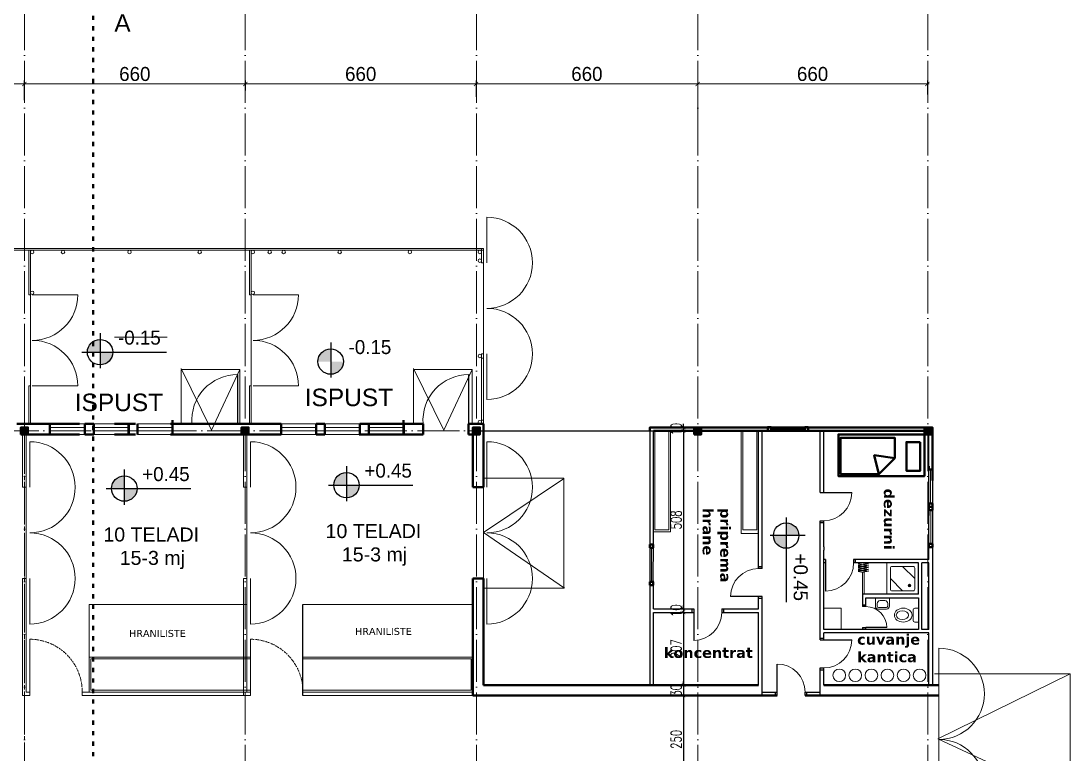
# Model space of a CAD drawing. Header units: millimetres. Extents: x 73 to 57768, y -40361 to 10065.
# Drawn here: x 20917 to 23911, y 4636 to 6727 of the extents above; entities that cross this region are included whole.
import ezdxf

# ---------------------------------------------------------------- set-up
doc = ezdxf.new("R2010")
doc.units = ezdxf.units.MM
for name, pattern in [('ACAD_ISO02W100', [15, 12, -3]), ('ACAD_ISO03W100', [30, 12, -18]), ('ACAD_ISO04W100', [30, 24, -3, 0, -3]), ('ACAD_ISO10W100', [18, 12, -3, 0, -3])]:
    doc.linetypes.add(name, pattern=pattern)
for name, color, linetype, lineweight in [('debela', 20, 'Continuous', 25), ('hatch', 4, 'Continuous', 0), ('isprek.', 6, 'ACAD_ISO02W100', 18), ('kote', 124, 'Continuous', 5), ('kote i srafura', 9, 'Continuous', 5), ('oprema', 50, 'Continuous', 5), ('Osovine', 252, 'ACAD_ISO04W100', 9), ('presjek A-A B- B', 40, 'Continuous', 40), ('raster', 7, 'ACAD_ISO10W100', 5), ('sanitarije', 60, 'Continuous', 5), ('tanka', 140, 'Continuous', 9)]:
    doc.layers.add(name, color=color, linetype=linetype, lineweight=lineweight)
doc.layers.add('pogled', color=7, linetype='Continuous', lineweight=5, true_color=0x8db1c3)
doc.layers.add('presjek', color=7, linetype='Continuous', lineweight=40, true_color=0xe37da2)
doc.layers.add('sjeccica', color=20, linetype='Continuous')
doc.layers.add('TEXT', color=7, linetype='Continuous')
doc.styles.add('1-100', font='simplex.shx', dxfattribs={"width": 0.7, "height": 30})
doc.dimstyles.new('1-100', dxfattribs={"dimtxt": 30, "dimasz": 10, "dimexe": 10, "dimexo": 0, "dimgap": 6, "dimtad": 1, "dimdec": 0, "dimtxsty": '1-100', "dimblk": 'ARCHTICK', "dimcen": 10, "dimdle": 10, "dimadec": 8, "dimazin": 0, "dimtfac": 1, "dimtdec": 0, "dimtix": 1, "dimtmove": 2, "dimatfit": 3, "dimfxl": 1, "dimtolj": 1, "dimtzin": 0, "dimarcsym": 0})

# ---------------------------------------------------------------- blocks, each defined once
blk = doc.blocks.new('_ArchTick')
at = {"layer": 'kote', "color": 0, "const_width": 0.15}
blk.add_lwpolyline([(-0.5, -0.5), (0.5, 0.5)], dxfattribs=at)
blk = doc.blocks.new('*D184')
at = {"layer": 'Defpoints', "color": 0}
for p in [(22808.1, 5558), (22838.9, 5568), (22838.9, 5558)]:
    blk.add_point(p, dxfattribs=at)
at = {"layer": 'kote i srafura', "color": 0, "lineweight": -2}
for p, q in [((22808.1, 5568), (22808.1, 5578)), ((22838.9, 5568), (22798.1, 5568)), ((22838.9, 5558), (22798.1, 5558)), ((22808.1, 5568), (22808.1, 5558)), ((22808.1, 5558), (22808.1, 5548))]:
    blk.add_line(p, q, dxfattribs=at)
at = {"layer": 'kote i srafura', "color": 0, "lineweight": -2, "xscale": 10, "yscale": 10, "zscale": 10}
for p, rotation in [((22808.1, 5568), 270), ((22808.1, 5558), 90)]:
    blk.add_blockref('_ArchTick', p, dxfattribs=dict(at, rotation=rotation))
at = {"layer": 'kote i srafura', "color": 0, "insert": (22787.1, 5563), "char_height": 30, "attachment_point": 5, "rotation": 90, "style": '1-100'}
blk.add_mtext('\\A1;10', dxfattribs=at)
blk = doc.blocks.new('*D185')
at = {"layer": 'Defpoints', "color": 0}
for p in [(22838.9, 5558), (22808.1, 5050.2), (22808.1, 5050.2)]:
    blk.add_point(p, dxfattribs=at)
at = {"layer": 'kote i srafura', "color": 0, "lineweight": -2}
for p, q in [((22838.9, 5558), (22798.1, 5558)), ((22808.1, 5568), (22808.1, 5040.2)), ((22808.1, 5050.2), (22798.1, 5050.2))]:
    blk.add_line(p, q, dxfattribs=at)
at = {"layer": 'kote i srafura', "color": 0, "lineweight": -2, "xscale": 10, "yscale": 10, "zscale": 10}
for p, rotation in [((22808.1, 5558), 90), ((22808.1, 5050.2), 270)]:
    blk.add_blockref('_ArchTick', p, dxfattribs=dict(at, rotation=rotation))
at = {"layer": 'kote i srafura', "color": 0, "insert": (22787.1, 5304.1), "char_height": 30, "attachment_point": 5, "rotation": 90, "style": '1-100'}
blk.add_mtext('\\A1;508', dxfattribs=at)
blk = doc.blocks.new('*D186')
at = {"layer": 'Defpoints', "color": 0}
for p in [(22808.1, 5050.2), (22808.1, 5040.2), (22808.1, 5040.2)]:
    blk.add_point(p, dxfattribs=at)
at = {"layer": 'kote i srafura', "color": 0, "lineweight": -2}
for p, q in [((22808.1, 5050.2), (22798.1, 5050.2)), ((22808.1, 5040.2), (22798.1, 5040.2)), ((22808.1, 5050.2), (22808.1, 5060.2)), ((22808.1, 5050.2), (22808.1, 5040.2)), ((22808.1, 5040.2), (22808.1, 5030.2))]:
    blk.add_line(p, q, dxfattribs=at)
at = {"layer": 'kote i srafura', "color": 0, "lineweight": -2, "xscale": 10, "yscale": 10, "zscale": 10}
for p, rotation in [((22808.1, 5050.2), 270), ((22808.1, 5040.2), 90)]:
    blk.add_blockref('_ArchTick', p, dxfattribs=dict(at, rotation=rotation))
at = {"layer": 'kote i srafura', "color": 0, "insert": (22787.1, 5045.2), "char_height": 30, "attachment_point": 5, "rotation": 90, "style": '1-100'}
blk.add_mtext('\\A1;10', dxfattribs=at)
blk = doc.blocks.new('*D187')
at = {"layer": 'Defpoints', "color": 0}
for p in [(22808.1, 5040.2), (22808.1, 4833), (22808.1, 4833)]:
    blk.add_point(p, dxfattribs=at)
at = {"layer": 'kote i srafura', "color": 0, "lineweight": -2}
for p, q in [((22808.1, 5040.2), (22798.1, 5040.2)), ((22808.1, 5050.2), (22808.1, 4823)), ((22808.1, 4833), (22798.1, 4833))]:
    blk.add_line(p, q, dxfattribs=at)
at = {"layer": 'kote i srafura', "color": 0, "lineweight": -2, "xscale": 10, "yscale": 10, "zscale": 10}
for p, rotation in [((22808.1, 5040.2), 90), ((22808.1, 4833), 270)]:
    blk.add_blockref('_ArchTick', p, dxfattribs=dict(at, rotation=rotation))
at = {"layer": 'kote i srafura', "color": 0, "insert": (22787.1, 4936.6), "char_height": 30, "attachment_point": 5, "rotation": 90, "style": '1-100'}
blk.add_mtext('\\A1;207', dxfattribs=at)
blk = doc.blocks.new('*D188')
at = {"layer": 'Defpoints', "color": 0}
for p in [(22808.1, 4833), (22807.3, 4803), (22808.1, 4803)]:
    blk.add_point(p, dxfattribs=at)
at = {"layer": 'kote i srafura', "color": 0, "lineweight": -2}
for p, q in [((22808.1, 4833), (22798.1, 4833)), ((22808.1, 4833), (22808.1, 4843)), ((22808.1, 4833), (22808.1, 4803)), ((22807.3, 4803), (22818.1, 4803)), ((22808.1, 4803), (22808.1, 4793))]:
    blk.add_line(p, q, dxfattribs=at)
at = {"layer": 'kote i srafura', "color": 0, "lineweight": -2, "xscale": 10, "yscale": 10, "zscale": 10}
for p, rotation in [((22808.1, 4833), 270), ((22808.1, 4803), 90)]:
    blk.add_blockref('_ArchTick', p, dxfattribs=dict(at, rotation=rotation))
at = {"layer": 'kote i srafura', "color": 0, "insert": (22787.1, 4818), "char_height": 30, "attachment_point": 5, "rotation": 90, "style": '1-100'}
blk.add_mtext('\\A1;30', dxfattribs=at)
blk = doc.blocks.new('*D189')
at = {"layer": 'Defpoints', "color": 0}
for p in [(22807.3, 4803), (22808.1, 4553), (22808.1, 4553)]:
    blk.add_point(p, dxfattribs=at)
at = {"layer": 'kote i srafura', "color": 0, "lineweight": -2}
for p, q in [((22807.3, 4803), (22818.1, 4803)), ((22808.1, 4813), (22808.1, 4543)), ((22808.1, 4553), (22798.1, 4553))]:
    blk.add_line(p, q, dxfattribs=at)
at = {"layer": 'kote i srafura', "color": 0, "lineweight": -2, "xscale": 10, "yscale": 10, "zscale": 10}
for p, rotation in [((22808.1, 4803), 90), ((22808.1, 4553), 270)]:
    blk.add_blockref('_ArchTick', p, dxfattribs=dict(at, rotation=rotation))
at = {"layer": 'kote i srafura', "color": 0, "insert": (22787.1, 4678), "char_height": 30, "attachment_point": 5, "rotation": 90, "style": '1-100'}
blk.add_mtext('\\A1;250', dxfattribs=at)

msp = doc.modelspace()

# ---------------------------------------------------------------- hatches: boundary and pattern name
at = {"layer": 'hatch'}
for points in [[(20936.788, 5567.961), (20916.788, 5567.961), (20916.788, 5547.961), (20936.788, 5547.961)], [(21566.788, 5547.961), (21566.788, 5567.961), (21546.788, 5567.961), (21546.788, 5547.961)], [(21566.788, 5567.961), (21546.788, 5567.961), (21546.788, 5547.961), (21566.788, 5547.961)], [(22226.788, 5547.961), (22226.788, 5567.961), (22206.788, 5567.961), (22206.788, 5547.961)], [(22858.86, 5547.961), (22858.86, 5567.961), (22838.86, 5567.961), (22838.86, 5547.961)], [(23515.616, 5547.961), (23515.616, 5567.961), (23495.616, 5567.961), (23495.616, 5547.961)]]:
    msp.add_hatch(color=256, dxfattribs=at).paths.add_polyline_path(points)
at = {"layer": 'TEXT'}
h = msp.add_hatch(color=256, dxfattribs=at)
h.paths.add_polyline_path([(21142.765, 5782.454), (21142.765, 5818.69, 0.41421356), (21106.529, 5782.454)])
h.paths.add_polyline_path([(21179.001, 5782.454), (21142.765, 5782.454), (21142.765, 5746.219, 0.41421356)])
h = msp.add_hatch(color=256, dxfattribs=at)
h.paths.add_polyline_path([(21800.968, 5755.602), (21800.968, 5791.838, 0.41421356), (21764.732, 5755.602)])
h.paths.add_polyline_path([(21837.203, 5755.602), (21800.968, 5755.602), (21800.968, 5719.367, 0.41421356)])
h = msp.add_hatch(color=256, dxfattribs=at)
h.paths.add_polyline_path([(21211.918, 5393.29), (21211.918, 5429.526, 0.41421356), (21175.682, 5393.29)])
h.paths.add_polyline_path([(21248.154, 5393.29), (21211.918, 5393.29), (21211.918, 5357.054, 0.41421356)])
h = msp.add_hatch(color=256, dxfattribs=at)
h.paths.add_polyline_path([(21846.159, 5403.118), (21846.159, 5439.354, 0.41421356), (21809.923, 5403.118)])
h.paths.add_polyline_path([(21882.395, 5403.118), (21846.159, 5403.118), (21846.159, 5366.882, 0.41421356)])
h = msp.add_hatch(color=256, dxfattribs=at)
h.paths.add_polyline_path([(23101.212, 5259.31), (23137.447, 5259.31, 0.41421356), (23101.212, 5295.546)])
h.paths.add_polyline_path([(23101.212, 5223.074), (23101.212, 5259.31), (23064.976, 5259.31, 0.41421356)])

# ---------------------------------------------------------------- linework, layer by layer
at = {"layer": 'debela'}
for p, q in [((22712.16, 5557.961), (22712.16, 4832.961)), ((22722.16, 5185.245), (22722.16, 5557.961)), ((23022.161, 5185.245), (23022.161, 5557.961)), ((23032.161, 5165.245), (23032.161, 5557.961)), ((23198.547, 5381.824), (23198.547, 5557.961)), ((23208.547, 5381.824), (23208.547, 5557.961)), ((23508.548, 5191.248), (23508.548, 5547.961)), ((23518.548, 5416.824), (23518.548, 4832.961)), ((23198.547, 5381.824), (23208.547, 5381.824)), ((23208.547, 5381.824), (23288.547, 5381.824)), ((23198.547, 4961.824), (23198.547, 5301.824)), ((23198.547, 5301.824), (23208.547, 5301.824)), ((23208.547, 5227.4), (23208.547, 5301.824)), ((23508.548, 5326.824), (23508.548, 5316.824)), ((23508.548, 5227.4), (23508.548, 5316.824)), ((23198.547, 5296.824), (23208.547, 5296.824)), ((23208.547, 5227.4), (23208.547, 5217.4)), ((23208.547, 5041.824), (23208.547, 5217.4)), ((23508.548, 5191.248), (23508.548, 5227.4)), ((22717.583, 5129.864), (22717.583, 5184.864)), ((23022.161, 5165.245), (23022.161, 5185.245)), ((23213.547, 5191.248), (23208.547, 5191.248)), ((23213.547, 5181.248), (23208.547, 5181.248)), ((23213.547, 5191.248), (23213.547, 5181.248)), ((23213.547, 5181.248), (23213.547, 5101.248)), ((23293.547, 5191.248), (23293.547, 5181.248)), ((23508.548, 5191.248), (23293.547, 5191.248)), ((23348.548, 5181.248), (23293.547, 5181.248)), ((23298.547, 5191.248), (23298.547, 5181.248)), ((23321.048, 5181.248), (23306.276, 5178.643)), ((23321.048, 5181.248), (23335.82, 5178.643)), ((23358.548, 5181.248), (23348.548, 5181.248)), ((23478.548, 5181.248), (23358.548, 5181.248)), ((23478.548, 5091.824), (23478.548, 5181.248)), ((23488.548, 4991.824), (23488.548, 5181.248)), ((23508.548, 5181.248), (23488.548, 5181.248)), ((23508.548, 4991.824), (23508.548, 5181.248)), ((23032.161, 5170.245), (23022.161, 5170.245)), ((23032.161, 5165.245), (23022.161, 5165.245)), ((23306.276, 5178.643), (23335.82, 5173.434)), ((23335.82, 5178.643), (23306.276, 5173.434)), ((23335.82, 5173.434), (23306.276, 5168.224)), ((23306.276, 5173.434), (23335.82, 5168.224)), ((23306.276, 5168.224), (23335.82, 5163.015)), ((23335.82, 5168.224), (23306.276, 5163.015)), ((23335.82, 5163.015), (23306.276, 5157.805)), ((23306.276, 5163.015), (23335.82, 5157.805)), ((23306.276, 5157.805), (23321.048, 5155.201)), ((23335.82, 5157.805), (23321.048, 5155.201)), ((22722.16, 5050.245), (22722.16, 5130.245)), ((23318.548, 5091.824), (23318.548, 5056.824)), ((23328.548, 5091.824), (23318.548, 5091.824)), ((23478.548, 5091.824), (23328.548, 5091.824)), ((22722.16, 5050.245), (22722.16, 5065.245)), ((23022.161, 5085.245), (22942.161, 5085.245)), ((23022.161, 5050.245), (23022.161, 5085.245)), ((23032.161, 5085.245), (23022.161, 5085.245)), ((23032.161, 5080.245), (23022.161, 5080.245)), ((23032.161, 4965.245), (23032.161, 5085.245)), ((23318.548, 5061.824), (23328.548, 5061.824)), ((23328.548, 5056.824), (23328.548, 5081.824)), ((23328.548, 5081.824), (23478.548, 5081.824)), ((23478.548, 5081.824), (23478.548, 4991.824)), ((22722.16, 5050.245), (22837.16, 5050.245)), ((22722.16, 5050.245), (22762.16, 5050.245)), ((22722.16, 5040.245), (22837.16, 5040.245)), ((22722.16, 5035.245), (22722.16, 5040.245)), ((22722.16, 4832.961), (22722.16, 5035.245)), ((22832.16, 5050.245), (22832.16, 5040.245)), ((22837.16, 5050.245), (22837.16, 5040.245)), ((22837.16, 5040.245), (22837.16, 4960.245)), ((22917.16, 5050.245), (23022.161, 5050.245)), ((22917.16, 5050.245), (22917.16, 5040.245)), ((22917.16, 5040.245), (23022.161, 5040.245)), ((22922.16, 5050.245), (22922.16, 5040.245)), ((23022.161, 5010.245), (23022.161, 5040.245)), ((23208.547, 4991.824), (23208.547, 5041.824)), ((23328.548, 5056.824), (23318.548, 5056.824)), ((23022.161, 4965.245), (23022.161, 5010.245)), ((23478.548, 4991.824), (23208.547, 4991.824)), ((23208.547, 4961.824), (23208.547, 4981.824)), ((23508.548, 4981.824), (23208.547, 4981.824)), ((23318.548, 4996.824), (23318.548, 4991.824)), ((23318.548, 4996.824), (23328.548, 4996.824)), ((23328.548, 4991.824), (23328.548, 4996.824)), ((23388.548, 4996.824), (23328.548, 4996.824)), ((23508.548, 4991.824), (23488.548, 4991.824)), ((23508.548, 4831.824), (23508.548, 4981.824)), ((23022.161, 4832.961), (23022.161, 4965.245)), ((23032.161, 4802.961), (23032.161, 4965.245)), ((23198.547, 4966.824), (23208.547, 4966.824)), ((23198.547, 4961.824), (23208.547, 4961.824)), ((23208.547, 4961.824), (23288.547, 4961.824)), ((23075.39, 4812.961), (23075.39, 4892.961)), ((23198.547, 4802.961), (23198.547, 4881.824)), ((23198.547, 4881.824), (23208.547, 4881.824)), ((23208.547, 4832.961), (23208.547, 4881.824)), ((23198.547, 4876.824), (23208.547, 4876.824)), ((23032.161, 4820.245), (23032.161, 4830.245)), ((23032.161, 4812.961), (23075.39, 4812.961)), ((23070.39, 4802.961), (23070.39, 4812.961)), ((23075.39, 4802.961), (23075.39, 4812.961)), ((23155.39, 4812.961), (23198.547, 4812.961)), ((23155.39, 4802.961), (23155.39, 4812.961)), ((23160.39, 4802.961), (23160.39, 4812.961))]:
    msp.add_line(p, q, dxfattribs=at)
at = {"layer": 'isprek.'}
for centre in [(20941.788, 4813.606), (21571.788, 4813.606)]:
    msp.add_arc(centre, 150.001, 359.753712, 90, dxfattribs=at)
at = {"layer": 'kote', "ltscale": 5}
for p, q in [((20260.979, 6547.243), (20931.398, 6547.243)), ((20921.398, 6547.243), (21562.433, 6547.243)), ((20926.398, 6501.074), (20926.398, 6557.243)), ((20926.398, 6501.074), (20926.398, 6557.243)), ((21552.433, 6547.243), (22220.896, 6547.243)), ((21557.433, 6528.531), (21557.433, 6557.243)), ((21557.433, 6528.531), (21557.433, 6557.243)), ((22210.896, 6547.243), (22853.696, 6547.243)), ((22215.896, 6510.583), (22215.896, 6557.243)), ((22215.896, 6510.583), (22215.896, 6557.243)), ((22843.696, 6547.243), (23509.325, 6547.243)), ((22848.696, 6453.727), (22848.696, 6557.243)), ((22848.696, 6453.727), (22848.696, 6557.243)), ((23504.325, 6517.523), (23504.325, 6557.243))]:
    msp.add_line(p, q, dxfattribs=at)
at = {"layer": 'oprema'}
for p, q in [((22972.528, 5558.395), (22972.528, 5265.245)), ((22972.528, 5265.245), (23022.161, 5265.245)), ((23258.547, 5051.824), (23208.547, 5051.824)), ((23258.547, 5051.824), (23258.547, 4991.824))]:
    msp.add_line(p, q, dxfattribs=at)
for centre in [(23252.592, 4860.789), (23298.487, 4860.789), (23344.381, 4860.789), (23390.276, 4860.789), (23436.17, 4860.789), (23482.065, 4860.789)]:
    msp.add_circle(centre, 18, dxfattribs=at)
at = {"layer": 'Osovine', "ltscale": 5}
for p, q in [((20926.788, 6763.486), (20926.788, 2633.525)), ((21556.788, 6763.486), (21556.788, 2633.525)), ((22216.788, 6763.486), (22216.788, 2633.525)), ((22848.86, 6763.486), (22848.86, 2633.525)), ((23505.616, 6763.486), (23505.616, 2633.525)), ((19646.788, 5557.961), (22448.981, 5557.961))]:
    msp.add_line(p, q, dxfattribs=at)
at = {"layer": 'pogled'}
for p, q in [((22246.788, 6037.292), (22246.788, 6167.292)), ((20946.788, 6077.961), (19631.788, 6077.961)), ((20946.788, 6072.961), (19631.788, 6072.961)), ((22236.788, 6077.961), (20921.788, 6077.961)), ((22236.788, 6072.961), (20921.788, 6072.961)), ((20939.288, 6072.961), (20939.288, 5946.156)), ((20944.288, 6072.961), (20944.288, 5686.156)), ((20944.288, 6065.461), (20944.288, 5577.961)), ((21569.288, 6072.961), (21569.288, 5946.156)), ((21574.288, 6072.961), (21574.288, 5686.156)), ((21574.288, 6065.461), (21574.288, 5577.961)), ((22231.788, 6037.292), (22231.788, 6077.961)), ((22236.788, 6037.292), (22236.788, 6077.961)), ((22231.788, 6037.292), (22236.788, 6037.292)), ((22236.788, 6037.292), (22236.788, 5777.292)), ((20939.288, 5946.156), (20944.288, 5946.156)), ((20949.288, 5946.156), (21079.288, 5946.156)), ((21569.288, 5946.156), (21574.288, 5946.156)), ((21579.288, 5946.156), (21709.288, 5946.156)), ((21334.288, 5825.461), (21184.288, 5825.461)), ((22231.788, 5777.292), (22236.788, 5777.292)), ((22231.788, 5577.961), (22231.788, 5777.292)), ((22231.788, 5765.4), (22236.788, 5765.4)), ((22236.788, 5577.961), (22236.788, 5777.292)), ((22246.788, 5647.292), (22246.788, 5777.292)), ((20939.288, 5686.156), (20944.288, 5686.156)), ((20939.288, 5577.961), (20939.288, 5686.156)), ((20949.288, 5686.156), (21079.288, 5686.156)), ((21569.288, 5577.961), (21569.288, 5686.156)), ((21569.288, 5686.156), (21574.288, 5686.156)), ((21579.288, 5686.156), (21709.288, 5686.156)), ((20999.637, 5577.961), (21099.637, 5577.961)), ((21124.637, 5577.961), (21224.637, 5577.961)), ((21249.637, 5577.961), (21349.637, 5577.961)), ((21659.637, 5577.961), (21759.637, 5577.961)), ((21784.637, 5577.961), (21884.637, 5577.961)), ((21909.637, 5577.961), (22009.637, 5577.961)), ((22231.788, 5588.53), (22236.788, 5588.53)), ((22231.788, 5576.638), (22236.788, 5576.638)), ((20921.788, 5547.961), (20921.788, 5396.964)), ((20931.788, 5547.961), (20931.788, 4812.961)), ((20999.637, 5567.961), (21099.637, 5567.961)), ((20999.637, 5557.961), (21099.637, 5557.961)), ((20999.637, 5547.961), (21099.637, 5547.961)), ((21124.637, 5567.961), (21224.637, 5567.961)), ((21124.637, 5557.961), (21224.637, 5557.961)), ((21124.637, 5547.961), (21224.637, 5547.961)), ((21249.637, 5567.961), (21349.637, 5567.961)), ((21249.637, 5557.961), (21349.637, 5557.961)), ((21249.637, 5547.961), (21349.637, 5547.961)), ((21551.788, 5547.961), (21551.788, 5396.964)), ((21561.788, 5547.961), (21561.788, 4812.961)), ((21659.637, 5567.961), (21759.637, 5567.961)), ((21659.637, 5557.961), (21759.637, 5557.961)), ((21659.637, 5547.961), (21759.637, 5547.961)), ((21784.637, 5567.961), (21884.637, 5567.961)), ((21784.637, 5557.961), (21884.637, 5557.961)), ((21784.637, 5547.961), (21884.637, 5547.961)), ((21909.637, 5567.961), (22009.637, 5567.961)), ((21909.637, 5557.961), (22009.637, 5557.961)), ((21909.637, 5547.961), (22009.637, 5547.961)), ((23058.154, 5568.119), (23154.404, 5568.119)), ((23058.154, 5563.119), (23154.404, 5563.119)), ((23154.404, 5558.119), (23058.154, 5558.119)), ((20941.788, 5396.964), (20941.788, 5526.964)), ((21571.788, 5396.964), (21571.788, 5526.964)), ((22246.788, 5396.964), (22246.788, 5526.964)), ((23508.442, 5351.109), (23508.442, 5447.359)), ((23513.442, 5447.359), (23513.442, 5351.109)), ((23518.442, 5447.359), (23518.442, 5351.109)), ((20931.788, 5396.964), (20921.788, 5396.964)), ((20931.788, 5396.964), (20931.788, 5136.964)), ((21561.788, 5396.964), (21551.788, 5396.964)), ((21561.788, 5396.964), (21561.788, 5136.964)), ((22236.788, 5396.964), (22236.788, 5136.964)), ((23508.77, 5235.854), (23508.77, 5332.104)), ((23513.77, 5332.104), (23513.77, 5235.854)), ((23518.77, 5332.104), (23518.77, 5235.854)), ((22711.968, 5127.79), (22711.968, 5224.04)), ((22716.968, 5224.04), (22716.968, 5127.79)), ((22721.968, 5224.04), (22721.968, 5127.79)), ((20921.788, 5136.964), (20921.788, 4802.961)), ((20931.788, 5136.964), (20921.788, 5136.964)), ((20941.788, 5006.964), (20941.788, 5136.964)), ((21551.788, 5136.964), (21551.788, 4802.961)), ((21561.788, 5136.964), (21551.788, 5136.964)), ((21571.788, 5006.964), (21571.788, 5136.964)), ((22246.788, 5006.964), (22246.788, 5136.964)), ((21111.788, 4812.961), (21111.788, 5062.961)), ((21561.788, 5062.961), (21111.788, 5062.961)), ((22206.788, 5062.961), (21721.412, 5062.961)), ((20941.788, 4963.608), (20941.788, 4802.961)), ((21571.788, 4963.608), (21571.788, 4802.961)), ((21571.788, 4912.961), (21111.788, 4912.961)), ((22206.788, 4912.961), (21721.412, 4912.961)), ((23536.788, 4802.961), (23536.788, 4937.961)), ((20941.788, 4802.961), (20921.788, 4802.961)), ((20941.788, 4812.961), (20931.788, 4812.961)), ((21091.788, 4802.961), (21091.788, 4812.961)), ((21571.788, 4812.961), (21091.788, 4812.961)), ((21571.788, 4802.961), (21091.788, 4802.961)), ((21571.788, 4802.961), (21551.788, 4802.961)), ((21571.788, 4812.961), (21561.788, 4812.961)), ((22206.788, 4802.961), (21721.412, 4802.961)), ((22206.788, 4812.961), (21721.788, 4812.961))]:
    msp.add_line(p, q, dxfattribs=at)
at = {"layer": 'pogled', "ltscale": 5}
for points in [[(21541.523, 5733.266), (21461.252, 5559.964), (21373.939, 5736.084)], [(21541.816, 5577.58), (21541.816, 5732.972), (21374.004, 5732.972), (21374.004, 5578.474)], [(22204.66, 5733.266), (22124.389, 5559.964), (22037.076, 5736.084)], [(22204.953, 5577.58), (22204.953, 5732.972), (22037.141, 5732.972), (22037.141, 5578.474)], [(22239.744, 5423.177), (22466.414, 5423.177), (22466.414, 5108.897), (22236.175, 5108.897)], [(22465.084, 5421.268), (22237.216, 5268.446), (22468.84, 5109.361)], [(23524.293, 4503.661), (23911.368, 4503.661), (23911.368, 4865.336), (23524.293, 4865.336)], [(23911.368, 4503.661), (23534.293, 4679.376), (23911.368, 4865.336)]]:
    msp.add_lwpolyline(points, dxfattribs=at)
at = {"layer": 'pogled'}
for points in [[(21571.788, 4912.961), (21111.788, 4912.961), (21111.788, 4812.961), (21571.788, 4812.961)], [(21721.788, 4812.961), (22206.788, 4812.961), (22206.788, 4912.961), (21721.412, 4912.961)], [(21571.788, 4907.961), (21116.788, 4907.961), (21116.788, 4817.961), (21571.788, 4817.961)], [(21721.727, 4817.961), (22201.788, 4817.961), (22201.788, 4907.961), (21721.412, 4907.961)], [(23536.788, 4547.961), (23536.788, 4802.961)]]:
    msp.add_lwpolyline(points, dxfattribs=at)
for centre in [(20948.815, 6067.991), (21036.788, 6067.991), (21226.788, 6067.991), (21426.788, 6067.991), (21578.815, 6067.991), (21626.788, 6067.991), (21666.788, 6067.991), (21826.788, 6067.991), (22026.788, 6067.991), (22226.788, 6067.991), (22226.788, 6043.274), (20948.815, 5951.843), (21578.815, 5951.843), (22226.788, 5771.382), (22226.788, 5582.619)]:
    msp.add_circle(centre, 5, dxfattribs=at)
for centre, radius, start, end in [((22246.788, 6037.292), 130, 270, 90), ((20949.288, 5946.156), 130, 270, 0), ((21579.288, 5946.156), 130, 270, 0), ((22246.788, 5777.292), 130, 270, 90), ((20949.288, 5686.156), 130, 0, 90), ((21579.288, 5686.156), 130, 0, 90), ((21535.095, 5587.823), 130.636, 90.115527, 184.329461), ((22195.095, 5587.823), 130.636, 90.115527, 184.329461), ((20941.788, 5396.964), 130, 270, 90), ((21571.788, 5396.964), 130, 270, 90), ((22246.788, 5396.964), 130, 270, 90), ((20941.788, 5136.964), 130, 270, 90), ((21571.788, 5136.964), 130, 270, 90), ((22246.788, 5136.964), 130, 270, 90), ((23536.788, 4807.961), 130, 270, 90), ((23536.788, 4547.961), 130, 270, 90)]:
    msp.add_arc(centre, radius, start, end, dxfattribs=at)
at = {"layer": 'presjek'}
for p, q in [((20926.788, 5577.961), (20904.832, 5577.961)), ((20999.795, 5577.961), (20926.788, 5577.961)), ((21084.174, 5577.961), (20959.385, 5577.961)), ((20999.637, 5547.961), (20999.637, 5577.961)), ((21099.192, 5547.961), (21099.192, 5577.961)), ((21099.637, 5577.961), (21124.637, 5577.961)), ((21099.637, 5547.961), (21099.637, 5577.961)), ((21124.637, 5547.961), (21124.637, 5577.961)), ((21244.192, 5577.961), (21184.192, 5577.961)), ((21244.192, 5577.961), (21184.192, 5577.961)), ((21224.192, 5547.961), (21224.192, 5577.961)), ((21224.192, 5547.961), (21224.192, 5577.961)), ((21224.637, 5547.961), (21224.637, 5577.961)), ((21249.637, 5547.961), (21249.637, 5577.961)), ((21617.197, 5577.961), (21344.149, 5577.961)), ((21349.192, 5547.961), (21349.192, 5588.459)), ((21349.192, 5547.961), (21349.192, 5577.961)), ((21349.637, 5547.961), (21349.637, 5577.961)), ((21659.637, 5577.961), (21556.788, 5577.961)), ((21659.637, 5547.961), (21659.637, 5577.961)), ((21759.192, 5547.961), (21759.192, 5577.961)), ((21759.637, 5547.961), (21759.637, 5577.961)), ((21759.637, 5577.961), (21784.637, 5577.961)), ((21784.637, 5547.961), (21784.637, 5577.961)), ((22044.192, 5577.961), (21884.192, 5577.961)), ((21884.192, 5547.961), (21884.192, 5577.961)), ((21884.192, 5547.961), (21884.192, 5577.961)), ((22044.192, 5577.961), (21884.637, 5577.961)), ((21884.637, 5547.961), (21884.637, 5577.961)), ((21909.637, 5547.961), (21909.637, 5577.961)), ((22009.192, 5547.961), (22009.192, 5588.459)), ((22009.192, 5547.961), (22009.192, 5577.961)), ((22009.637, 5547.961), (22009.637, 5577.961)), ((22044.192, 5577.961), (22064.832, 5577.961)), ((22064.832, 5577.961), (22064.832, 5547.961)), ((22236.788, 5577.961), (22194.832, 5577.961)), ((22194.832, 5547.961), (22194.832, 5577.961)), ((22236.788, 5577.961), (22236.788, 5396.964)), ((20926.788, 5547.961), (20999.385, 5547.961)), ((20959.77, 5547.961), (21084.192, 5547.961)), ((21099.192, 5547.961), (21124.637, 5547.961)), ((21184.192, 5547.961), (21244.192, 5547.961)), ((21185.276, 5547.961), (21243.048, 5547.961)), ((21344.192, 5547.961), (21616.303, 5547.961)), ((21556.788, 5547.961), (21659.637, 5547.961)), ((21759.192, 5547.961), (21784.637, 5547.961)), ((21882.322, 5547.961), (22044.192, 5547.961)), ((21884.192, 5547.961), (22044.192, 5547.961)), ((22064.832, 5547.961), (22044.192, 5547.961)), ((22194.832, 5547.961), (22206.788, 5547.961)), ((22206.788, 5547.961), (22206.788, 5396.964)), ((23058.154, 5568.119), (23048.154, 5568.119)), ((23058.154, 5568.119), (23048.154, 5568.119)), ((23048.154, 5558.119), (23058.154, 5558.119)), ((23048.154, 5558.119), (23058.154, 5558.119)), ((23049.15, 5557.791), (23049.15, 5567.791)), ((23049.15, 5557.791), (23049.15, 5567.791)), ((23058.154, 5558.119), (23058.154, 5568.119)), ((23058.154, 5558.119), (23058.154, 5568.119)), ((23164.404, 5568.119), (23154.404, 5568.119)), ((23164.404, 5568.119), (23154.404, 5568.119)), ((23154.404, 5568.119), (23154.404, 5558.119)), ((23154.404, 5558.119), (23164.404, 5558.119)), ((23154.404, 5558.119), (23164.404, 5558.119)), ((23164.404, 5558.119), (23164.404, 5568.119)), ((23164.404, 5558.119), (23164.404, 5568.119)), ((23508.442, 5457.359), (23508.442, 5447.359)), ((23508.442, 5457.359), (23508.442, 5447.359)), ((23518.442, 5447.359), (23518.442, 5457.359)), ((23518.442, 5447.359), (23518.442, 5457.359)), ((23508.442, 5447.359), (23518.442, 5447.359)), ((23508.442, 5447.359), (23518.442, 5447.359)), ((22236.788, 5396.964), (22206.788, 5396.964)), ((23508.442, 5351.109), (23508.442, 5341.109)), ((23518.442, 5351.109), (23508.442, 5351.109)), ((23508.442, 5351.109), (23508.442, 5341.109)), ((23508.442, 5341.109), (23518.442, 5341.109)), ((23508.442, 5341.109), (23518.442, 5341.109)), ((23508.77, 5342.104), (23508.77, 5332.104)), ((23508.77, 5342.104), (23508.77, 5332.104)), ((23508.77, 5332.104), (23518.77, 5332.104)), ((23508.77, 5332.104), (23518.77, 5332.104)), ((23518.442, 5341.109), (23518.442, 5351.109)), ((23518.442, 5341.109), (23518.442, 5351.109)), ((23518.77, 5332.104), (23518.77, 5342.104)), ((23518.77, 5332.104), (23518.77, 5342.104)), ((22711.968, 5234.04), (22711.968, 5224.04)), ((22711.968, 5234.04), (22711.968, 5224.04)), ((22711.968, 5234.04), (22721.968, 5234.04)), ((22711.968, 5224.04), (22721.968, 5224.04)), ((22711.968, 5224.04), (22721.968, 5224.04)), ((22721.968, 5224.04), (22721.968, 5234.04)), ((22721.968, 5224.04), (22721.968, 5234.04)), ((23508.77, 5235.854), (23508.77, 5225.854)), ((23518.77, 5235.854), (23508.77, 5235.854)), ((23508.77, 5235.854), (23508.77, 5225.854)), ((23508.77, 5225.854), (23518.77, 5225.854)), ((23508.77, 5225.854), (23518.77, 5225.854)), ((23518.77, 5225.854), (23518.77, 5235.854)), ((23518.77, 5225.854), (23518.77, 5235.854)), ((22206.788, 5136.964), (22206.788, 4802.961)), ((22236.788, 5136.964), (22206.788, 5136.964)), ((22236.788, 5136.964), (22236.788, 4832.961)), ((22711.968, 5127.79), (22711.968, 5117.79)), ((22721.968, 5127.79), (22711.968, 5127.79)), ((22711.968, 5127.79), (22711.968, 5117.79)), ((22721.968, 5117.79), (22721.968, 5127.79)), ((22721.968, 5117.79), (22721.968, 5127.79)), ((22711.968, 5117.79), (22721.968, 5117.79)), ((22711.968, 5117.79), (22721.968, 5117.79)), ((22206.788, 4802.961), (22236.788, 4802.961))]:
    msp.add_line(p, q, dxfattribs=at)
for points in [[(20916.788, 5547.961), (20936.788, 5547.961), (20936.788, 5567.961), (20916.788, 5567.961), (20916.788, 5547.961)], [(21546.788, 5547.961), (21566.788, 5547.961), (21566.788, 5567.961), (21546.788, 5567.961), (21546.788, 5547.961)], [(21546.788, 5547.961), (21566.788, 5547.961), (21566.788, 5567.961), (21546.788, 5567.961), (21546.788, 5547.961)], [(22206.788, 5547.961), (22226.788, 5547.961), (22226.788, 5567.961), (22206.788, 5567.961), (22206.788, 5547.961)], [(22838.86, 5547.961), (22858.86, 5547.961), (22858.86, 5567.961), (22838.86, 5567.961), (22838.86, 5547.961)], [(23495.616, 5547.961), (23515.616, 5547.961), (23515.616, 5567.961), (23495.616, 5567.961), (23495.616, 5547.961)], [(22236.788, 4832.961), (22478.671, 4832.961)], [(23281.805, 4832.961), (23536.788, 4832.961)], [(22236.788, 4802.961), (22478.671, 4802.961)], [(23281.805, 4802.961), (23536.788, 4802.961)]]:
    msp.add_lwpolyline(points, dxfattribs=at)
at = {"layer": 'presjek', "ltscale": 5}
for points in [[(23518.548, 5416.824), (23518.548, 5567.961), (23495.616, 5567.961), (22712.16, 5567.961), (22712.16, 5557.961)], [(22722.16, 5557.961), (22838.86, 5557.961)], [(22858.86, 5557.961), (23495.616, 5557.961)], [(23365.734, 5434.539), (23256.631, 5434.539), (23256.631, 5538.438), (23411.3, 5538.438), (23411.3, 5480.458)], [(23411.3, 5480.458), (23352.624, 5488.53), (23365.734, 5434.539), (23411.3, 5480.458)], [(23022.161, 4832.961), (22478.671, 4832.961)], [(23281.805, 4832.961), (23208.547, 4832.961)], [(22478.671, 4802.961), (23032.161, 4802.961)], [(23032.161, 4802.961), (23075.39, 4802.961)], [(23155.39, 4802.961), (23281.805, 4802.961)]]:
    msp.add_lwpolyline(points, dxfattribs=at)
for points in [[(23495.616, 5547.961), (23495.616, 5428.761), (23250.308, 5428.761), (23250.308, 5547.961)], [(23483.724, 5525.861), (23483.724, 5444.135), (23444.395, 5444.135), (23444.395, 5525.861)]]:
    msp.add_lwpolyline(points, close=True, dxfattribs=at)
at = {"layer": 'presjek A-A B- B', "linetype": 'ACAD_ISO03W100'}
msp.add_line((21123.431, 6831.96), (21123.431, 2250.302), dxfattribs=at)
at = {"layer": 'raster'}
msp.add_line((20926.788, 5683.139), (20926.788, 3126.173), dxfattribs=at)
at = {"layer": 'sanitarije'}
for p, q in [((22726.216, 5557.961), (22726.216, 5275.245)), ((22766.216, 5330.245), (22766.216, 5557.961)), ((22771.216, 5557.961), (22771.216, 5270.245)), ((22977.161, 5557.961), (22977.161, 5275.245)), ((23017.161, 5330.245), (23017.161, 5557.961)), ((22766.216, 5275.245), (22766.216, 5330.245)), ((23017.161, 5275.245), (23017.161, 5330.245)), ((22771.216, 5270.245), (22722.16, 5270.245)), ((22726.216, 5275.245), (22766.216, 5275.245)), ((22977.161, 5275.245), (23017.161, 5275.245)), ((23388.548, 5181.248), (23388.548, 5091.824)), ((23433.26, 5171.312), (23468.036, 5136.536)), ((23433.26, 5101.76), (23398.484, 5136.536)), ((23455.616, 5116.664), (23450.648, 5116.664)), ((23453.132, 5119.148), (23453.132, 5114.18)), ((23355.971, 5057.801), (23355.971, 5077.824)), ((23395.881, 5077.824), (23395.881, 5057.801)), ((23387.881, 5049.801), (23363.971, 5049.801)), ((23463.443, 5047.305), (23463.443, 5017.495)), ((23478.548, 5052.305), (23468.443, 5052.305)), ((23468.443, 5012.495), (23478.548, 5012.495))]:
    msp.add_line(p, q, dxfattribs=at)
for points in [[(23398.484, 5166.344), (23398.484, 5106.728)], [(23463.068, 5171.312), (23403.452, 5171.312)], [(23468.036, 5106.728), (23468.036, 5166.344)], [(23403.452, 5101.76), (23463.068, 5101.76)]]:
    msp.add_lwpolyline(points, dxfattribs=at)
msp.add_lwpolyline([(23369.021, 5073.811), (23383.054, 5073.811, -0.41421356), (23391.054, 5065.811), (23391.054, 5057.872, -0.41421356), (23387.054, 5053.872), (23365.021, 5053.872, -0.41421356), (23361.021, 5057.872), (23361.021, 5065.811, -0.41421356)], format="xyb", close=True, dxfattribs=at)
for radius in [3.726, 2.484]:
    msp.add_circle((23453.132, 5116.664), radius, dxfattribs=at)
for centre, radius, start, end in [((23402.831, 5166.965), 4.391, 81.8699, 188.1301), ((23402.831, 5166.965), 4.391, 81.8699, 188.1301), ((23463.689, 5166.965), 4.391, 351.8699, 98.1301), ((23463.689, 5166.965), 4.391, 351.8699, 98.1301), ((23402.831, 5106.107), 4.391, 171.8699, 278.1301), ((23463.689, 5106.107), 4.391, 261.869898, 8.1301), ((23359.971, 5077.824), 4, 90, 180), ((23391.881, 5077.824), 4, 0, 90), ((23363.971, 5057.801), 8, 180, 270), ((23387.881, 5057.801), 8, 270, 0), ((23468.443, 5047.305), 5, 90, 180), ((23468.443, 5017.495), 5, 180, 270)]:
    msp.add_arc(centre, radius, start, end, dxfattribs=at)
at = {"layer": 'sanitarije', "extrusion": (0, 0, -1)}
for centre, major_axis, ratio in [((23435.338, 5032.4), (-25.448, 0), 0.78217822), ((23432.82, 5032.4), (-17.637, 0), 0.69999998)]:
    msp.add_ellipse(centre, major_axis=major_axis, ratio=ratio, dxfattribs=at)
at = {"layer": 'tanka'}
for p, q in [((23318.548, 5155.642), (23318.548, 5091.824)), ((23323.548, 5155.642), (23323.548, 5091.824))]:
    msp.add_line(p, q, dxfattribs=at)
for centre, radius, start, end in [((23208.547, 5381.824), 80, 270, 0), ((23213.547, 5181.248), 80, 270, 0), ((23022.161, 5085.245), 80, 90, 180), ((22837.16, 5040.245), 80, 270, 0), ((23328.548, 4996.824), 60, 0, 90), ((23208.547, 4961.824), 80, 270, 0), ((23075.39, 4812.961), 80, 0, 90)]:
    msp.add_arc(centre, radius, start, end, dxfattribs=at)
at = {"layer": 'TEXT'}
for p, q in [((21142.765, 5836.596), (21142.765, 5736.596)), ((21800.968, 5809.744), (21800.968, 5709.744)), ((21090.993, 5782.454), (21332.424, 5782.454)), ((21534.832, 5718.459), (21534.832, 5577.961)), ((22194.832, 5718.459), (22194.832, 5577.961)), ((22226.788, 5557.961), (23505.616, 5557.961)), ((21846.159, 5457.26), (21846.159, 5357.26)), ((21211.918, 5447.432), (21211.918, 5347.432)), ((21160.146, 5393.29), (21401.578, 5393.29)), ((21794.387, 5403.118), (22035.818, 5403.118)), ((23101.212, 5311.082), (23101.212, 5069.651)), ((23155.354, 5259.31), (23055.354, 5259.31)), ((21721.412, 4912.961), (21721.412, 5062.961)), ((21721.412, 4802.961), (21721.412, 4912.961))]:
    msp.add_line(p, q, dxfattribs=at)
for centre in [(21142.765, 5782.454), (21800.968, 5755.602), (21211.918, 5393.29), (21846.159, 5403.118), (23101.212, 5259.31)]:
    msp.add_circle(centre, 36.236, dxfattribs=at)

# ---------------------------------------------------------------- block references
at = {"layer": 'kote', "ltscale": 5, "xscale": 12, "yscale": 12, "zscale": 12}
for p in [(20926.398, 6547.243), (21557.433, 6547.243), (22215.896, 6547.243), (22848.696, 6547.243), (23504.325, 6547.243)]:
    msp.add_blockref('_ArchTick', p, dxfattribs=at)
at = {"layer": 'kote', "ltscale": 5, "xscale": 12, "yscale": 12, "zscale": 12, "rotation": 180}
for p in [(20926.398, 6547.243), (21557.433, 6547.243), (22215.896, 6547.243), (22848.696, 6547.243)]:
    msp.add_blockref('_ArchTick', p, dxfattribs=at)

# ---------------------------------------------------------------- texts
at = {"layer": 'kote', "ltscale": 5, "char_height": 40, "attachment_point": 5}
for insert in [(21241.915, 6575.577), (21886.664, 6575.577), (22532.296, 6575.577), (23176.511, 6575.577)]:
    msp.add_mtext('660', dxfattribs=dict(at, insert=insert))
at = {"layer": 'kote', "char_height": 30, "attachment_point": 1, "rotation": 270}
for s, insert, width in [('{\\fVerdana|b1|i0|c0|p34;dezurni}', (23409.929, 5393.133), 199.6822), ('{\\fVerdana|b1|i0|c0|p34;priprema\\Phrane}', (22942.795, 5337.723), 164.0999)]:
    msp.add_mtext(s, dxfattribs=dict(at, insert=insert, width=width))
at = {"layer": 'kote', "char_height": 30, "attachment_point": 1}
for s, insert, width in [('{\\fVerdana|b1|i0|c0|p34;cuvanje \\Pkantica}', (23303.821, 4978.159), 315.8823), ('{\\fVerdana|b1|i0|c0|p34;koncentrat}', (22751.948, 4940.263), 165.4697)]:
    msp.add_mtext(s, dxfattribs=dict(at, insert=insert, width=width))
at = {"layer": 'pogled', "linetype": 'ACAD_ISO02W100', "insert": (21183.445, 6746.065), "char_height": 50, "width": 62.13875, "attachment_point": 1}
msp.add_mtext('{\\fArial|b0|i0|c238|p34;A}', dxfattribs=at)
at = {"layer": 'pogled', "char_height": 20, "width": 206.58542, "attachment_point": 7}
for insert in [(21225.526, 4969.78), (21870.635, 4975.574)]:
    msp.add_mtext('{\\fVerdana|b0|i0|c238|p34;HRANILISTE}', dxfattribs=dict(at, insert=insert))
at = {"layer": 'sjeccica', "char_height": 50, "width": 333.0712, "attachment_point": 1}
for insert in [(21070.464, 5664.242), (21726.906, 5678.445)]:
    msp.add_mtext('{\\fArial|b0|i0|c0|p34;ISPUST}', dxfattribs=dict(at, insert=insert))
at = {"layer": 'TEXT', "char_height": 40, "attachment_point": 1}
for s, insert, width in [('-0.15', (21193.95, 5843.862), 259.799), ('-0.15', (21852.153, 5817.01), 259.799), ('+0.45', (21263.104, 5454.698), 259.799), ('+0.45', (21897.344, 5464.526), 259.799), ('{\\fArial|b0|i0|c238|p34;10 TELADI\\P   15-3 mj}', (21152.145, 5282.377), 323.3426), ('{\\fArial|b0|i0|c238|p34;10 TELADI\\P   15-3 mj}', (21786.386, 5292.205), 323.3426)]:
    msp.add_mtext(s, dxfattribs=dict(at, insert=insert, width=width))
at = {"layer": 'TEXT', "insert": (23162.619, 5208.125), "char_height": 40, "width": 259.799, "attachment_point": 1, "rotation": 270}
msp.add_mtext('+0.45', dxfattribs=at)

# ---------------------------------------------------------------- dimensions: what is measured, and where the dimension line sits
at = {"layer": 'kote i srafura'}
for base, p1, p2, picture, middle in [((22808.15, 5557.961), (22838.86, 5567.961), (22838.86, 5557.961), '*D184', (22787.15, 5562.961)), ((22808.15, 5050.245), (22838.86, 5557.961), (22808.15, 5050.245), '*D185', (22787.15, 5304.103)), ((22808.15, 5040.245), (22808.15, 5050.245), (22808.15, 5040.245), '*D186', (22787.15, 5045.245)), ((22808.15, 4832.961), (22808.15, 5040.245), (22808.15, 4832.961), '*D187', (22787.15, 4936.603)), ((22808.15, 4802.961), (22808.15, 4832.961), (22807.251, 4802.961), '*D188', (22787.15, 4817.961)), ((22808.15, 4552.961), (22807.251, 4802.961), (22808.15, 4552.961), '*D189', (22787.15, 4677.961))]:
    dim = msp.add_linear_dim(base=base, p1=p1, p2=p2, angle=90, dimstyle='1-100', dxfattribs=at)
    dim.commit()
    dim.dimension.update_dxf_attribs({"geometry": picture, "text_midpoint": middle})

doc.saveas('drawing.dxf')
